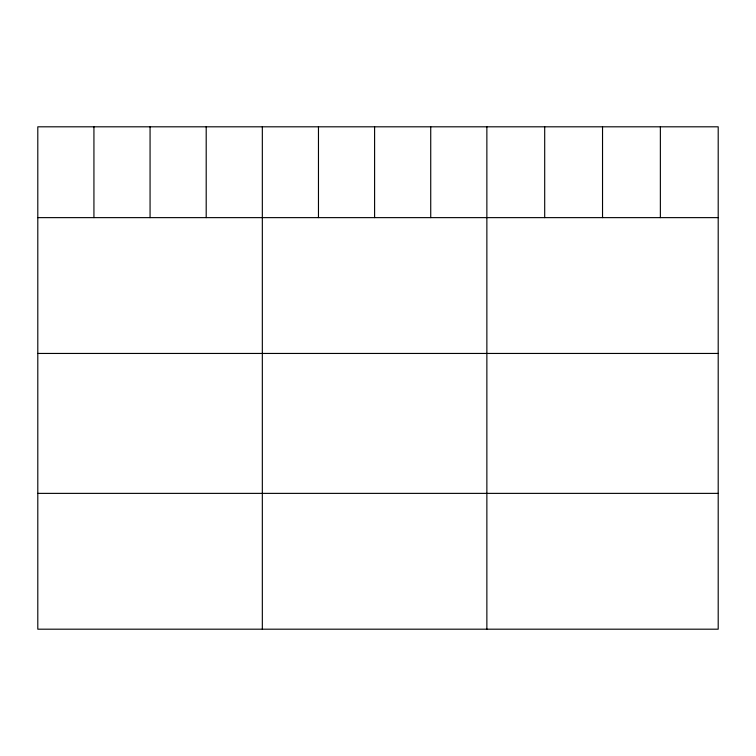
<?xml version="1.0" encoding="UTF-8"?>
<svg xmlns="http://www.w3.org/2000/svg" width="756" height="756" viewBox="0 0 756 756"><rect width="100%" height="100%" fill="white"/><g stroke="black" fill="none" stroke-linecap="round" stroke-linejoin="round"><path stroke-width="1.13" d="M718.2 217.633L718.2 629.19L37.8 629.19L37.8 126.81L718.2 126.81L718.2 217.633L37.8 217.633M37.8 353.449L718.2 353.449M37.8 493.375L718.2 493.375M660.366 126.81L660.366 217.633M602.532 126.81L602.532 217.633M544.698 126.81L544.698 217.633M486.864 126.81L486.864 629.19M430.731 126.81L430.731 217.633M374.598 126.81L374.598 217.633M318.465 126.81L318.465 217.633M262.332 126.81L262.332 629.19M206.199 126.81L206.199 217.633M150.066 126.81L150.066 217.633M93.933 126.81L93.933 217.633"/></g></svg>
